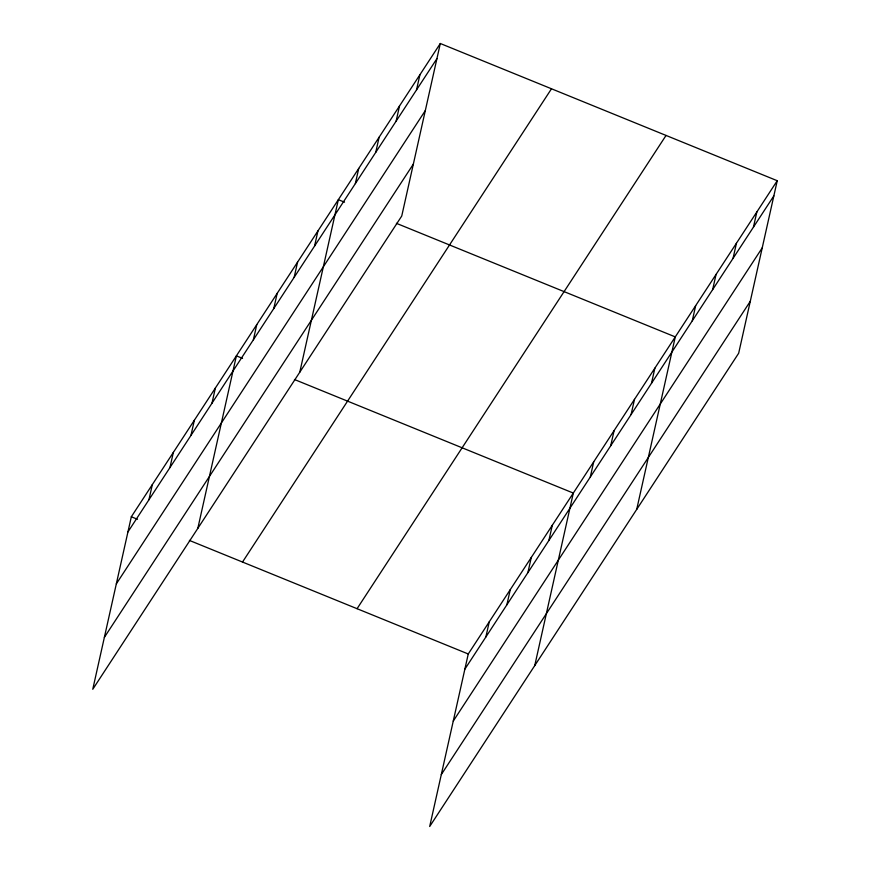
<?xml version="1.0" encoding="UTF-8"?>
<svg xmlns="http://www.w3.org/2000/svg" width="870" height="870" viewBox="0 0 870 870"><rect width="100%" height="100%" fill="white"/><g stroke="black" fill="none" stroke-linecap="round" stroke-linejoin="round"><path stroke-width="1.3" d="M440.307 43.5L131.326 516.769L92.764 689.279L401.744 216.021L440.307 43.5L777.236 180.721L738.673 353.231L429.693 826.5L468.256 653.979L777.236 180.721M148.944 499.761L152.337 484.579M169.954 467.571L173.347 452.4M190.965 435.391L194.358 420.221M211.975 403.212L215.368 388.031M197.816 528.373L236.379 355.852L242.556 358.375M253.377 339.789L256.77 324.619M273.778 308.556L277.16 293.386M294.169 277.323L297.562 262.153M314.559 246.09L317.952 230.909M299.78 372.197L338.343 199.676L344.52 202.188M355.341 183.613L358.734 168.443M375.731 152.38L379.124 137.21M396.133 121.147L399.515 105.966M416.523 89.915L419.916 74.733M485.873 636.971L489.266 621.8M506.884 604.791L510.277 589.621M527.894 572.612L531.287 557.431M548.905 540.422L552.298 525.252M534.745 665.593L573.308 493.072L294.441 379.505M590.306 477.01L593.699 461.839M610.707 445.777L614.1 430.596M631.098 414.544L634.491 399.363M651.489 383.3L654.882 368.13M636.709 509.418L675.272 336.897L396.405 223.329M692.27 320.834L695.663 305.664M712.66 289.601L716.053 274.42M733.062 258.357L736.455 243.187M753.453 227.124L756.846 211.954M127.933 531.94L436.914 58.671M116.33 583.857L425.31 110.599M104.367 637.362L413.348 164.093M242.512 562.042L551.493 88.783M357.07 608.695L666.05 135.437M464.863 669.16L773.843 195.891M453.259 721.078L762.24 247.819M441.297 774.572L750.277 301.314M131.326 516.769L137.503 519.281M189.388 540.411L468.256 653.979"/></g></svg>
